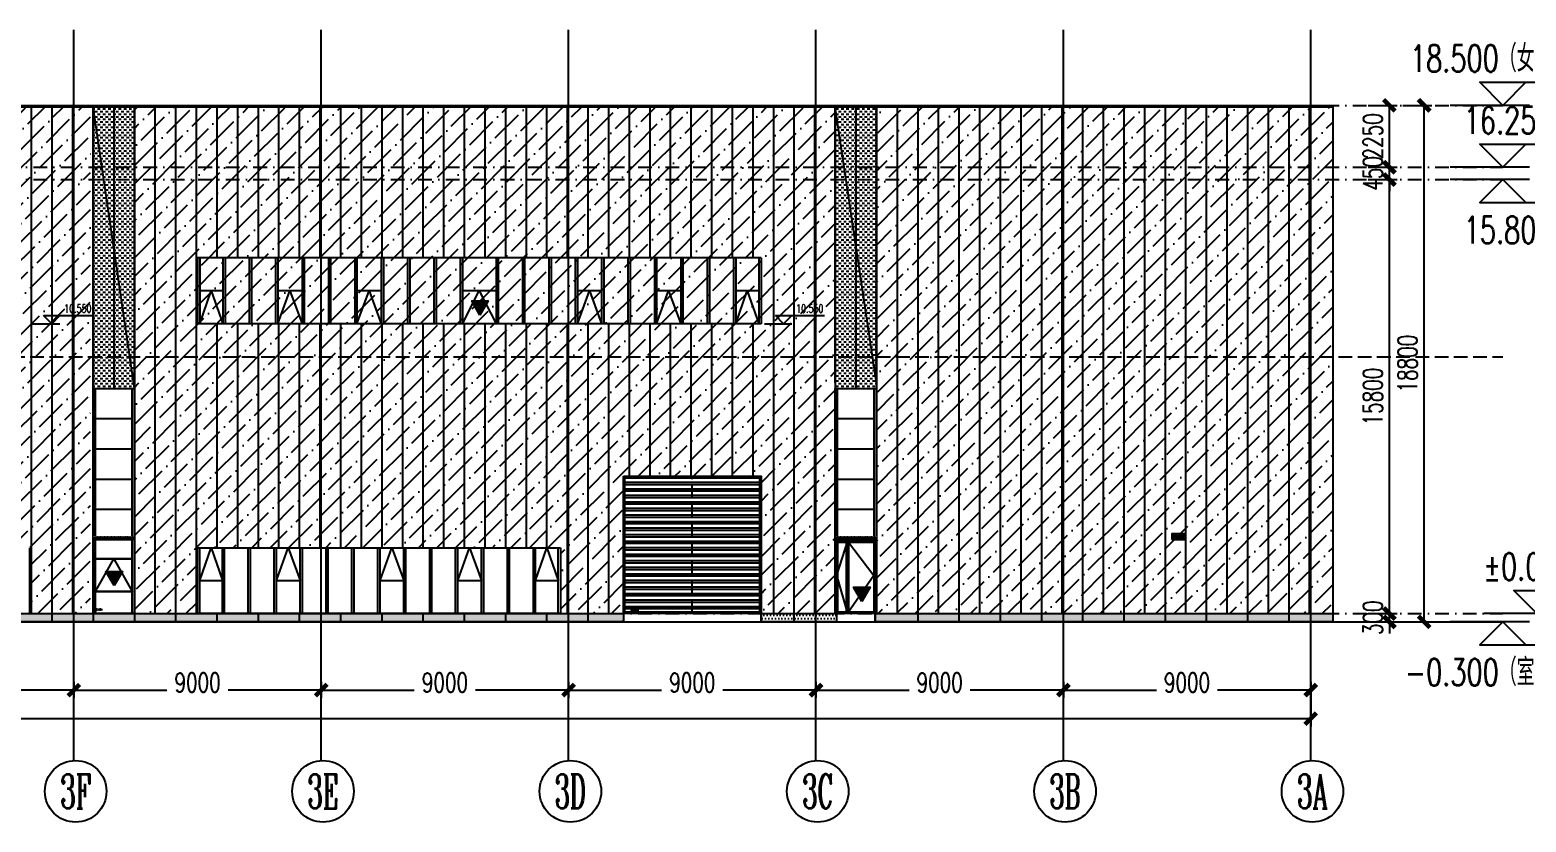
# Model space of a CAD drawing. Extents: x -2072575 to 87763, y 445513 to 805276.
# Drawn here: x 3058 to 57495, y 495627 to 524462 of the extents above; entities that cross this region are included whole.
import ezdxf
from ezdxf.enums import TextEntityAlignment as Align

# ---------------------------------------------------------------- set-up
doc = ezdxf.new("R2010")
doc.units = 0
doc.header["$LTSCALE"] = 1000
for name, pattern in [('__DASH', [0.35, 0.25, -0.1]), ('CENTER', [2, 1.25, -0.25, 0.25, -0.25]), ('DASHDOT', [1, 0.5, -0.25, 0, -0.25]), ('DOT', [0.25, 0, -0.25]), ('DOTE', [2.42, 2, -0.2, 0.02, -0.2])]:
    doc.linetypes.add(name, pattern=pattern)
doc.layers.get('Defpoints').update_dxf_attribs({"color": 210})
for name, color, linetype in [('!ZN1-填充-8', 8, 'Continuous'), ('!ZN1-文字-7', 7, 'Continuous'), ('!ZN1-标注-173', 173, 'Continuous'), ('!ZN3-玻璃幕墙-4', 4, 'Continuous'), ('!ZN4-辅助材料-1', 1, 'Continuous'), ('!ZN5-铝材断面-6', 6, 'Continuous'), ('!ZN7-索引-3', 3, 'Continuous'), ('112铝材投影', 112, 'Continuous'), ('3符号', 3, 'Continuous'), ('3铝板幕墙', 3, 'Continuous'), ('4玻璃幕墙', 4, 'Continuous'), ('A-AXIS-DOTE', 14, 'DOTE'), ('A-HATCH-2', 251, 'Continuous'), ('A-LIN-V', 9, 'Continuous'), ('A-云线', 50, 'Continuous'), ('A-门窗表显示尺寸', 160, 'Continuous'), ('AS-WALL', 40, 'Continuous'), ('DIM', 173, 'Continuous'), ('DIM_ELEV', 3, 'Continuous'), ('DOT', 8, 'DOT'), ('DOTE', 1, 'CENTER'), ('IE-填充-JYZS', 7, 'Continuous'), ('PUB_TEXT', 7, 'Continuous'), ('压型钢板', 23, 'Continuous')]:
    doc.layers.add(name, color=color, linetype=linetype)
doc.layers.add('A-WALL-HATCH', color=8, linetype='Continuous', lineweight=13)
doc.layers.add('A-加建区域', color=47, linetype='Continuous', plot=False)
doc.styles.add('_TCH_AXIS', font='COMPLEX', dxfattribs={"bigfont": 'GBCBIG'})
doc.styles.add('_TCH_DIM', font='SIMPLEX', dxfattribs={"bigfont": 'GBCBIG'})
doc.styles.add('A-STANDARD', font='SIMPLEX', dxfattribs={"bigfont": 'GBCBIG'})
doc.styles.add('DHTEXT-1', font='romans.shx', dxfattribs={"width": 0.7, "bigfont": 'chinese.shx'})
doc.styles.add('卓越符号', font='ROMANS.shx', dxfattribs={"width": 0.7, "bigfont": 'CHINESE.shx'})
doc.styles.add('样式 1', font='romans.shx', dxfattribs={"width": 0.7, "bigfont": 'chinese.shx'})
doc.dimstyles.new('ZN280', dxfattribs={"dimscale": 280, "dimtxt": 2.5, "dimasz": 1.5, "dimexe": 1, "dimexo": 2, "dimgap": 0.9, "dimtad": 1, "dimdec": 0, "dimdsep": 46, "dimtxsty": 'DHTEXT-1', "dimblk": 'ARCHTICK', "dimcen": 2.5, "dimclrd": 173, "dimclre": 173, "dimclrt": 7, "dimazin": 2, "dimtfac": 1, "dimtdec": 0, "dimtix": 1, "dimtmove": 2, "dimatfit": 3, "dimfxl": 0, "dimarcsym": 0})
pattern_1 = [(0, (-14672.3, 0), (95.25, 95.25), [95.25, -95.25])]
pattern_2 = [(45, (119669.48, -503214.68), (252.5697, 926.0889), [1190.625, -238.125, 0, -238.125])]

# ---------------------------------------------------------------- blocks, each defined once
blk = doc.blocks.new('*U88')
at = {"layer": '!ZN3-玻璃幕墙-4', "color": 7, "ltscale": 10}
blk.add_lwpolyline([(0, 0), (670, 1200), (1340, 0)], dxfattribs=at)
blk = doc.blocks.new('消防救援口标识')
blk.add_wipeout([(0, 0), (-150, 260), (150, 260)]).dxf.layer = '!ZN1-标注-173'
at = {"layer": '!ZN1-填充-8'}
h = blk.add_hatch(color=252, dxfattribs=at)
h.dxf.hatch_style = 1
h.paths.add_polyline_path([(0, 0), (-150, 260), (150, 260)])
at = {"layer": '!ZN1-标注-173'}
blk.add_lwpolyline([(0, 0), (-150, 260), (150, 260)], close=True, dxfattribs=at)
at = {"layer": '!ZN1-文字-7', "ltscale": 1.5, "style": '样式 1', "width": 0.7}
blk.add_text('消', height=120, dxfattribs=at).set_placement((-62, 164), align=Align.MIDDLE_LEFT)
blk = doc.blocks.new('er446')
at = {"layer": '4玻璃幕墙', "ltscale": 1.5}
for p, q in [((-1821070, 519237), (-1822410, 519237)), ((-1821070, 518037), (-1822410, 518037))]:
    blk.add_line(p, q, dxfattribs=at)
at = {"layer": '!ZN3-玻璃幕墙-4', "ltscale": 500}
blk.add_blockref('*U88', (-1822410, 518037), dxfattribs=at)
at = {"layer": 'A-门窗表显示尺寸', "color": 3, "style": 'A-STANDARD', "width": 0.705882}
blk.add_text('C1584', height=59.5, dxfattribs=at).set_placement((-1822380, 517350))
at = {"layer": '!ZN4-辅助材料-1', "xscale": 2, "yscale": 2, "zscale": 2}
blk.add_blockref('消防救援口标识', (-1821724, 518256), dxfattribs=at)
blk = doc.blocks.new('w4243')
at = {"layer": '!ZN4-辅助材料-1', "xscale": 2, "yscale": 2, "zscale": 2}
blk.add_blockref('消防救援口标识', (-1646421, 506714), dxfattribs=at)
blk = doc.blocks.new('WM1328')
at = {"layer": '4玻璃幕墙'}
for p, q in [((-1822540, 519937), (-1821040, 519937)), ((-1822540, 517237), (-1822540, 519937)), ((-1822490, 517237), (-1822490, 519887)), ((-1822490, 519887), (-1822090, 519887)), ((-1822090, 519887), (-1821090, 519887)), ((-1822440, 517287), (-1822440, 519837)), ((-1822440, 519837), (-1822140, 519837)), ((-1822040, 519837), (-1821140, 519837)), ((-1821040, 517237), (-1822540, 517237)), ((-1822140, 517287), (-1822440, 517287)), ((-1821140, 517287), (-1822040, 517287))]:
    blk.add_line(p, q, dxfattribs=at)
at = {"layer": 'A-WALL-HATCH'}
blk.add_blockref('w4243', (-175149, 10966), dxfattribs=at)
at = {"layer": '4玻璃幕墙'}
for p, q in [((-1822090, 517237), (-1822090, 519887)), ((-1821090, 519887), (-1821090, 517237)), ((-1821040, 519937), (-1821040, 517237)), ((-1822140, 519837), (-1822140, 517287)), ((-1822040, 517287), (-1822040, 519837)), ((-1821140, 519837), (-1821140, 517287))]:
    blk.add_line(p, q, dxfattribs=at)
for points in [[(-1822090, 519887), (-1822490, 518640), (-1822090, 517237)], [(-1822090, 519887), (-1821140, 518630), (-1822090, 517237)]]:
    blk.add_lwpolyline(points, dxfattribs=at)
blk = doc.blocks.new('342432')
at = {"layer": '!ZN1-填充-8', "ltscale": 3000}
h = blk.add_hatch(dxfattribs=at)
h.set_pattern_fill('PLAST', color=141, scale=20)
h.set_pattern_definition([(0, (0, 0), (0, 63.5), []), (0, (0, 7.94), (0, 63.5), []), (0, (0, 15.875), (0, 63.5), [])])
h.paths.add_polyline_path([(-1664950, 519967), (-1664510, 519967), (-1664510, 520107), (-1664950, 520107)])
at = {"layer": '112铝材投影'}
for points in [[(-1664980, 519937), (-1664480, 519937), (-1664480, 520137), (-1664980, 520137)], [(-1664950, 519967), (-1664510, 519967), (-1664510, 520107), (-1664950, 520107)]]:
    blk.add_lwpolyline(points, close=True, dxfattribs=at)
blk = doc.blocks.new('JLM5050')
at = {"layer": 'A-HATCH-2'}
h = blk.add_hatch(dxfattribs=at)
h.set_pattern_fill('ANSI32', color=256, scale=50, angle=45)
h.set_pattern_definition([(180, (0, 0), (-1e-14, -238.125), []), (180, (-79.38, 79.38), (-1e-14, -238.125), [])])
h.paths.add_polyline_path([(-1643430, 522187), (-1638530, 522187), (-1638530, 517287), (-1643430, 517287)])
at = {"layer": 'A-AXIS-DOTE', "linetype": '__DASH', "ltscale": 2}
blk.add_line((-1640980, 517237), (-1640980, 522237), dxfattribs=at)
at = {"layer": 'A-LIN-V'}
blk.add_lwpolyline([(-1643480, 522237), (-1638480, 522237), (-1638480, 517237), (-1643480, 517237)], close=True, dxfattribs=at)
at = {"layer": 'A-门窗表显示尺寸'}
blk.add_lwpolyline([(-1643430, 522187), (-1638530, 522187), (-1638530, 517287), (-1643430, 517287)], close=True, dxfattribs=at)
at = {"layer": 'A-门窗表显示尺寸', "color": 3, "style": 'A-STANDARD', "width": 0.705882}
blk.add_text('JLM5050', height=59.5, dxfattribs=at).set_placement((-1643230, 517317))
blk = doc.blocks.new('_ArchTick')
at = {"color": 0, "linetype": 'ByBlock', "const_width": 0.4}
blk.add_lwpolyline([(-0.5, -0.5), (0.5, 0.5)], dxfattribs=at)
blk = doc.blocks.new('*D1073')
at = {"layer": 'Defpoints', "color": 0, "ltscale": 2800, "transparency": 16777216}
for p in [(0, -1926), (184000, -1926), (184000, -3824)]:
    blk.add_point(p, dxfattribs=at)
at = {"layer": 'DIM', "color": 173, "linetype": 'ByBlock', "lineweight": -2, "ltscale": 2800, "transparency": 16777216}
for p, q in [((0, -2486), (0, -4104)), ((184000, -2486), (184000, -4104)), ((0, -3824), (90403, -3824)), ((184000, -3824), (93497, -3824))]:
    blk.add_line(p, q, dxfattribs=at)
at = {"layer": 'DIM', "color": 173, "lineweight": -2, "ltscale": 2800, "transparency": 16777216, "xscale": 420, "yscale": 420, "zscale": 420, "rotation": 180}
blk.add_blockref('_ArchTick', (0, -3824), dxfattribs=at)
at = {"layer": 'DIM', "color": 173, "lineweight": -2, "ltscale": 2800, "transparency": 16777216, "xscale": 420, "yscale": 420, "zscale": 420}
blk.add_blockref('_ArchTick', (184000, -3824), dxfattribs=at)
at = {"layer": 'DIM', "color": 7, "ltscale": 2800, "transparency": 16777216, "insert": (91950, -3549), "char_height": 700, "attachment_point": 5, "style": 'DHTEXT-1'}
blk.add_mtext('184000', dxfattribs=at)
blk = doc.blocks.new('*D1074')
at = {"layer": 'Defpoints', "color": 0, "ltscale": 2800, "transparency": 16777216}
for p in [(186795, 18500), (188128, 18500), (186795, -300)]:
    blk.add_point(p, dxfattribs=at)
at = {"layer": 'DIM', "color": 173, "linetype": 'ByBlock', "lineweight": -2, "ltscale": 2800, "transparency": 16777216}
for p, q in [((187355, 18500), (188408, 18500)), ((188128, -300), (188128, 18500)), ((187355, -300), (188408, -300))]:
    blk.add_line(p, q, dxfattribs=at)
at = {"layer": 'DIM', "color": 173, "lineweight": -2, "ltscale": 2800, "transparency": 16777216, "xscale": 420, "yscale": 420, "zscale": 420}
for p, rotation in [((188128, 18500), 90), ((188128, -300), 270)]:
    blk.add_blockref('_ArchTick', p, dxfattribs=dict(at, rotation=rotation))
at = {"layer": 'DIM', "color": 7, "ltscale": 2800, "transparency": 16777216, "insert": (187526, 9100), "char_height": 700, "attachment_point": 5, "rotation": 90, "style": 'DHTEXT-1'}
blk.add_mtext('18800', dxfattribs=at)
blk = doc.blocks.new('*D1075')
at = {"layer": 'Defpoints', "color": 0, "ltscale": 2800, "transparency": 16777216}
for p in [(185530, 0), (186863, 0), (185530, -300)]:
    blk.add_point(p, dxfattribs=at)
at = {"layer": 'DIM', "color": 173, "linetype": 'ByBlock', "lineweight": -2, "ltscale": 2800, "transparency": 16777216}
for p, q in [((186090, 0), (187143, 0)), ((186863, 0), (186863, 420)), ((186863, -300), (186863, 0)), ((186090, -300), (187143, -300)), ((186863, -300), (186863, -720))]:
    blk.add_line(p, q, dxfattribs=at)
at = {"layer": 'DIM', "color": 173, "lineweight": -2, "ltscale": 2800, "transparency": 16777216, "xscale": 420, "yscale": 420, "zscale": 420}
for p, rotation in [((186863, 0), 270), ((186863, -300), 90)]:
    blk.add_blockref('_ArchTick', p, dxfattribs=dict(at, rotation=rotation))
at = {"layer": 'DIM', "color": 7, "ltscale": 2800, "transparency": 16777216, "insert": (186261, -150), "char_height": 700, "attachment_point": 5, "rotation": 90, "style": 'DHTEXT-1'}
blk.add_mtext('300', dxfattribs=at)
blk = doc.blocks.new('*D1076')
at = {"layer": 'Defpoints', "color": 0, "ltscale": 2800, "transparency": 16777216}
for p in [(185530, 15800), (186863, 15800), (185530, 0)]:
    blk.add_point(p, dxfattribs=at)
at = {"layer": 'DIM', "color": 173, "linetype": 'ByBlock', "lineweight": -2, "ltscale": 2800, "transparency": 16777216}
for p, q in [((186090, 15800), (187143, 15800)), ((186863, 0), (186863, 15800)), ((186090, 0), (187143, 0))]:
    blk.add_line(p, q, dxfattribs=at)
at = {"layer": 'DIM', "color": 173, "lineweight": -2, "ltscale": 2800, "transparency": 16777216, "xscale": 420, "yscale": 420, "zscale": 420}
for p, rotation in [((186863, 15800), 90), ((186863, 0), 270)]:
    blk.add_blockref('_ArchTick', p, dxfattribs=dict(at, rotation=rotation))
at = {"layer": 'DIM', "color": 7, "ltscale": 2800, "transparency": 16777216, "insert": (186261, 7900), "char_height": 700, "attachment_point": 5, "rotation": 90, "style": 'DHTEXT-1'}
blk.add_mtext('15800', dxfattribs=at)
blk = doc.blocks.new('*D1077')
at = {"layer": 'Defpoints', "color": 0, "ltscale": 2800, "transparency": 16777216}
for p in [(185530, 16250), (185530, 15800), (186863, 16250)]:
    blk.add_point(p, dxfattribs=at)
at = {"layer": 'DIM', "color": 173, "linetype": 'ByBlock', "lineweight": -2, "ltscale": 2800, "transparency": 16777216}
for p, q in [((186863, 16250), (186863, 16670)), ((186090, 16250), (187143, 16250)), ((186090, 15800), (187143, 15800)), ((186863, 15800), (186863, 16250)), ((186863, 15800), (186863, 15380))]:
    blk.add_line(p, q, dxfattribs=at)
at = {"layer": 'DIM', "color": 173, "lineweight": -2, "ltscale": 2800, "transparency": 16777216, "xscale": 420, "yscale": 420, "zscale": 420}
for p, rotation in [((186863, 16250), 270), ((186863, 15800), 90)]:
    blk.add_blockref('_ArchTick', p, dxfattribs=dict(at, rotation=rotation))
at = {"layer": 'DIM', "color": 7, "ltscale": 2800, "transparency": 16777216, "insert": (186261, 16025), "char_height": 700, "attachment_point": 5, "rotation": 90, "style": 'DHTEXT-1'}
blk.add_mtext('450', dxfattribs=at)
blk = doc.blocks.new('*D1078')
at = {"layer": 'Defpoints', "color": 0, "ltscale": 2800, "transparency": 16777216}
for p in [(185530, 18500), (186863, 18500), (185530, 16250)]:
    blk.add_point(p, dxfattribs=at)
at = {"layer": 'DIM', "color": 173, "linetype": 'ByBlock', "lineweight": -2, "ltscale": 2800, "transparency": 16777216}
for p, q in [((186090, 18500), (187143, 18500)), ((186863, 16250), (186863, 18500)), ((186090, 16250), (187143, 16250))]:
    blk.add_line(p, q, dxfattribs=at)
at = {"layer": 'DIM', "color": 173, "lineweight": -2, "ltscale": 2800, "transparency": 16777216, "xscale": 420, "yscale": 420, "zscale": 420}
for p, rotation in [((186863, 18500), 90), ((186863, 16250), 270)]:
    blk.add_blockref('_ArchTick', p, dxfattribs=dict(at, rotation=rotation))
at = {"layer": 'DIM', "color": 7, "ltscale": 2800, "transparency": 16777216, "insert": (186261, 17375), "char_height": 700, "attachment_point": 5, "rotation": 90, "style": 'DHTEXT-1'}
blk.add_mtext('2250', dxfattribs=at)
blk = doc.blocks.new('*D1093')
at = {"layer": 'Defpoints', "color": 0, "ltscale": 2800, "transparency": 16777216}
for p in [(130000, -1926), (139000, -1926), (139000, -2784)]:
    blk.add_point(p, dxfattribs=at)
at = {"layer": 'DIM', "color": 173, "linetype": 'ByBlock', "lineweight": -2, "ltscale": 2800, "transparency": 16777216}
for p, q in [((130000, -2486), (130000, -3064)), ((139000, -2486), (139000, -3064)), ((130000, -2784), (133385, -2784)), ((139000, -2784), (135615, -2784))]:
    blk.add_line(p, q, dxfattribs=at)
at = {"layer": 'DIM', "color": 173, "lineweight": -2, "ltscale": 2800, "transparency": 16777216, "xscale": 420, "yscale": 420, "zscale": 420, "rotation": 180}
blk.add_blockref('_ArchTick', (130000, -2784), dxfattribs=at)
at = {"layer": 'DIM', "color": 173, "lineweight": -2, "ltscale": 2800, "transparency": 16777216, "xscale": 420, "yscale": 420, "zscale": 420}
blk.add_blockref('_ArchTick', (139000, -2784), dxfattribs=at)
at = {"layer": 'DIM', "color": 7, "ltscale": 2800, "transparency": 16777216, "insert": (134500, -2509), "char_height": 700, "attachment_point": 5, "style": 'DHTEXT-1'}
blk.add_mtext('9000', dxfattribs=at)
blk = doc.blocks.new('*D1094')
at = {"layer": 'Defpoints', "color": 0, "ltscale": 2800, "transparency": 16777216}
for p in [(139000, -1926), (148000, -1926), (148000, -2784)]:
    blk.add_point(p, dxfattribs=at)
at = {"layer": 'DIM', "color": 173, "linetype": 'ByBlock', "lineweight": -2, "ltscale": 2800, "transparency": 16777216}
for p, q in [((139000, -2486), (139000, -3064)), ((148000, -2486), (148000, -3064)), ((139000, -2784), (142385, -2784)), ((148000, -2784), (144615, -2784))]:
    blk.add_line(p, q, dxfattribs=at)
at = {"layer": 'DIM', "color": 173, "lineweight": -2, "ltscale": 2800, "transparency": 16777216, "xscale": 420, "yscale": 420, "zscale": 420, "rotation": 180}
blk.add_blockref('_ArchTick', (139000, -2784), dxfattribs=at)
at = {"layer": 'DIM', "color": 173, "lineweight": -2, "ltscale": 2800, "transparency": 16777216, "xscale": 420, "yscale": 420, "zscale": 420}
blk.add_blockref('_ArchTick', (148000, -2784), dxfattribs=at)
at = {"layer": 'DIM', "color": 7, "ltscale": 2800, "transparency": 16777216, "insert": (143500, -2509), "char_height": 700, "attachment_point": 5, "style": 'DHTEXT-1'}
blk.add_mtext('9000', dxfattribs=at)
blk = doc.blocks.new('*D1095')
at = {"layer": 'Defpoints', "color": 0, "ltscale": 2800, "transparency": 16777216}
for p in [(148000, -1926), (157000, -1926), (157000, -2784)]:
    blk.add_point(p, dxfattribs=at)
at = {"layer": 'DIM', "color": 173, "linetype": 'ByBlock', "lineweight": -2, "ltscale": 2800, "transparency": 16777216}
for p, q in [((148000, -2486), (148000, -3064)), ((157000, -2486), (157000, -3064)), ((148000, -2784), (151385, -2784)), ((157000, -2784), (153615, -2784))]:
    blk.add_line(p, q, dxfattribs=at)
at = {"layer": 'DIM', "color": 173, "lineweight": -2, "ltscale": 2800, "transparency": 16777216, "xscale": 420, "yscale": 420, "zscale": 420, "rotation": 180}
blk.add_blockref('_ArchTick', (148000, -2784), dxfattribs=at)
at = {"layer": 'DIM', "color": 173, "lineweight": -2, "ltscale": 2800, "transparency": 16777216, "xscale": 420, "yscale": 420, "zscale": 420}
blk.add_blockref('_ArchTick', (157000, -2784), dxfattribs=at)
at = {"layer": 'DIM', "color": 7, "ltscale": 2800, "transparency": 16777216, "insert": (152500, -2509), "char_height": 700, "attachment_point": 5, "style": 'DHTEXT-1'}
blk.add_mtext('9000', dxfattribs=at)
blk = doc.blocks.new('*D1096')
at = {"layer": 'Defpoints', "color": 0, "ltscale": 2800, "transparency": 16777216}
for p in [(157000, -1926), (166000, -1926), (166000, -2784)]:
    blk.add_point(p, dxfattribs=at)
at = {"layer": 'DIM', "color": 173, "linetype": 'ByBlock', "lineweight": -2, "ltscale": 2800, "transparency": 16777216}
for p, q in [((157000, -2486), (157000, -3064)), ((166000, -2486), (166000, -3064)), ((157000, -2784), (160385, -2784)), ((166000, -2784), (162615, -2784))]:
    blk.add_line(p, q, dxfattribs=at)
at = {"layer": 'DIM', "color": 173, "lineweight": -2, "ltscale": 2800, "transparency": 16777216, "xscale": 420, "yscale": 420, "zscale": 420, "rotation": 180}
blk.add_blockref('_ArchTick', (157000, -2784), dxfattribs=at)
at = {"layer": 'DIM', "color": 173, "lineweight": -2, "ltscale": 2800, "transparency": 16777216, "xscale": 420, "yscale": 420, "zscale": 420}
blk.add_blockref('_ArchTick', (166000, -2784), dxfattribs=at)
at = {"layer": 'DIM', "color": 7, "ltscale": 2800, "transparency": 16777216, "insert": (161500, -2509), "char_height": 700, "attachment_point": 5, "style": 'DHTEXT-1'}
blk.add_mtext('9000', dxfattribs=at)
blk = doc.blocks.new('*D1097')
at = {"layer": 'Defpoints', "color": 0, "ltscale": 2800, "transparency": 16777216}
for p in [(166000, -1926), (175000, -1926), (175000, -2784)]:
    blk.add_point(p, dxfattribs=at)
at = {"layer": 'DIM', "color": 173, "linetype": 'ByBlock', "lineweight": -2, "ltscale": 2800, "transparency": 16777216}
for p, q in [((166000, -2486), (166000, -3064)), ((175000, -2486), (175000, -3064)), ((166000, -2784), (169385, -2784)), ((175000, -2784), (171615, -2784))]:
    blk.add_line(p, q, dxfattribs=at)
at = {"layer": 'DIM', "color": 173, "lineweight": -2, "ltscale": 2800, "transparency": 16777216, "xscale": 420, "yscale": 420, "zscale": 420, "rotation": 180}
blk.add_blockref('_ArchTick', (166000, -2784), dxfattribs=at)
at = {"layer": 'DIM', "color": 173, "lineweight": -2, "ltscale": 2800, "transparency": 16777216, "xscale": 420, "yscale": 420, "zscale": 420}
blk.add_blockref('_ArchTick', (175000, -2784), dxfattribs=at)
at = {"layer": 'DIM', "color": 7, "ltscale": 2800, "transparency": 16777216, "insert": (170500, -2509), "char_height": 700, "attachment_point": 5, "style": 'DHTEXT-1'}
blk.add_mtext('9000', dxfattribs=at)
blk = doc.blocks.new('*D1098')
at = {"layer": 'Defpoints', "color": 0, "ltscale": 2800, "transparency": 16777216}
for p in [(175000, -1926), (184000, -1926), (184000, -2784)]:
    blk.add_point(p, dxfattribs=at)
at = {"layer": 'DIM', "color": 173, "linetype": 'ByBlock', "lineweight": -2, "ltscale": 2800, "transparency": 16777216}
for p, q in [((175000, -2486), (175000, -3064)), ((184000, -2486), (184000, -3064)), ((175000, -2784), (178385, -2784)), ((184000, -2784), (180615, -2784))]:
    blk.add_line(p, q, dxfattribs=at)
at = {"layer": 'DIM', "color": 173, "lineweight": -2, "ltscale": 2800, "transparency": 16777216, "xscale": 420, "yscale": 420, "zscale": 420, "rotation": 180}
blk.add_blockref('_ArchTick', (175000, -2784), dxfattribs=at)
at = {"layer": 'DIM', "color": 173, "lineweight": -2, "ltscale": 2800, "transparency": 16777216, "xscale": 420, "yscale": 420, "zscale": 420}
blk.add_blockref('_ArchTick', (184000, -2784), dxfattribs=at)
at = {"layer": 'DIM', "color": 7, "ltscale": 2800, "transparency": 16777216, "insert": (179500, -2509), "char_height": 700, "attachment_point": 5, "style": 'DHTEXT-1'}
blk.add_mtext('9000', dxfattribs=at)
blk = doc.blocks.new('*U137')
at = {"ltscale": 10}
blk.add_line((3.48, 0), (-6.85, 0), dxfattribs=at)
blk.add_lwpolyline([(3, 3), (0, 0), (-3, 3), (13.45, 3)])
at = {"color": 0, "style": '卓越符号', "width": 0.7, "flags": 8}
blk.add_attdef('±0.000', text='', height=3.5, dxfattribs=at).set_placement((13.45, 4.35), align=Align.RIGHT)
blk = doc.blocks.new('*U138')
at = {"ltscale": 10}
blk.add_line((3.48, 0), (-6.85, 0), dxfattribs=at)
blk.add_lwpolyline([(3, -3), (0, 0), (-3, -3), (13.45, -3)])
at = {"color": 0, "style": '卓越符号', "width": 0.7, "flags": 8}
blk.add_attdef('±0.000', text='', height=3.5, dxfattribs=at).set_placement((13.45, -7.85), align=Align.RIGHT)
blk = doc.blocks.new('卓越-轴号')
blk.add_circle((0, 0), 4)
at = {"color": 0, "style": '_TCH_AXIS', "width": 1.041667, "flags": 8}
blk.add_attdef('A', text='', height=4.48, dxfattribs=at).set_placement((-2, -2.24), (2, -2.24), align=Align.FIT)
blk = doc.blocks.new('*U112')
at = {"layer": '!ZN3-玻璃幕墙-4', "color": 7, "ltscale": 10}
blk.add_lwpolyline([(0, 0), (420, 1200), (840, 0)], dxfattribs=at)
blk = doc.blocks.new('*U113')
at = {"layer": '!ZN3-玻璃幕墙-4', "color": 7, "ltscale": 10}
blk.add_lwpolyline([(0, 0), (440, 1200), (880, 0)], dxfattribs=at)
blk = doc.blocks.new('*U114')
at = {"layer": '!ZN3-玻璃幕墙-4', "color": 7, "ltscale": 10}
blk.add_lwpolyline([(0, 0), (610, 1200), (1220, 0)], dxfattribs=at)
blk = doc.blocks.new('*U102')
at = {"layer": '!ZN3-玻璃幕墙-4', "color": 7, "ltscale": 10}
blk.add_lwpolyline([(0, 0), (431, 1200), (863, 0)], dxfattribs=at)
blk = doc.blocks.new('*U103')
at = {"layer": '!ZN3-玻璃幕墙-4', "color": 7, "ltscale": 10}
blk.add_lwpolyline([(0, 0), (411, 1200), (823, 0)], dxfattribs=at)
blk = doc.blocks.new('*U101')
at = {"layer": '!ZN3-玻璃幕墙-4', "color": 7, "ltscale": 10}
blk.add_lwpolyline([(0, 0), (411, 1200), (823, 0)], dxfattribs=at)
blk = doc.blocks.new('20250919091138')
at = {"layer": '!ZN1-填充-8'}
h = blk.add_hatch(dxfattribs=at)
h.set_pattern_fill('ANSI36', color=256, scale=300, style=0)
h.set_pattern_definition(pattern_2)
h.paths.add_polyline_path([(114200, 0), (116500, 0), (116500, 2400), (137400, 2400), (137400, 0), (116500, 0), (139600, 0), (139600, 18450), (114200, 18450)])
blk = doc.blocks.new('20250919091200')
at = {"layer": '!ZN1-填充-8'}
h = blk.add_hatch(dxfattribs=at)
h.set_pattern_fill('ANSI36', color=256, scale=300, style=0)
h.set_pattern_definition(pattern_2)
h.paths.add_polyline_path([(141200, 18450), (166700, 18450), (166700, 0), (164000, 0), (164000, 5000), (159000, 5000), (159000, 0), (159000, 0), (159000, -300), (158700, 0), (143479, 0), (143500, 0), (156700, 0), (156700, 2400), (143500, 2400), (143500, 0), (139629, 0), (139700, 0), (141200, 0)])
blk = doc.blocks.new('20250924150415')
at = {"ltscale": 10}
blk.add_wipeout([(0, 0), (0, 120), (1500, 120), (1500, 0)], dxfattribs=at).dxf.layer = '3铝板幕墙'
at = {"layer": '!ZN1-填充-8'}
h = blk.add_hatch(dxfattribs=at)
h.set_pattern_fill('DOTS', color=141, scale=20, style=0)
h.set_pattern_definition([(0, (1780047.875, -510492.864), (15.875, 31.75), [0, -31.75])])
h.paths.add_polyline_path([(0, 120), (1500, 120), (1500, 0), (0, 0)])
blk = doc.blocks.new('20250821140411')
at = {"layer": 'DOT', "linetype": 'DASHDOT'}
for p, q in [((-7489.1, 18500), (190989.5, 18500)), ((-7489.1, 16250), (190989.5, 16250)), ((-7489.1, 15800), (190989.5, 15800)), ((-7489.1, 0), (190989.5, 0))]:
    blk.add_line(p, q, dxfattribs=at)
at = {"layer": 'DOTE', "ltscale": 280}
for p, q in [((139000, -5350), (139000, 21247.6)), ((148000, -5350), (148000, 21247.6)), ((157000, -5350), (157000, 21247.6)), ((166000, -5350), (166000, 21247.6)), ((175000, -5350), (175000, 21247.6)), ((184000, -5350), (184000, 21247.6))]:
    blk.add_line(p, q, dxfattribs=at)
at = {"layer": '3符号', "color": 7}
ref = blk.add_blockref('*U137', (190989.5, 18500), dxfattribs=dict(at, xscale=280, yscale=280, zscale=280))
ref.add_attrib('±0.000', '18.500（女儿墙结）', dxfattribs={"layer": '0', "color": 0, "height": 980, "style": '卓越符号', "width": 0.7}).set_placement((194755.5, 19718), align=Align.RIGHT)
ref = blk.add_blockref('*U137', (190989.5, 16250), dxfattribs=dict(at, xscale=280, yscale=280, zscale=280))
ref.add_attrib('±0.000', '16.250（结）', dxfattribs={"layer": '0', "color": 0, "height": 980, "style": '卓越符号', "width": 0.7}).set_placement((194755.5, 17468), align=Align.RIGHT)
ref = blk.add_blockref('*U138', (190989.5, 15800), dxfattribs=dict(at, xscale=280, yscale=280, zscale=280))
ref.add_attrib('±0.000', '15.800（结）', dxfattribs={"layer": '0', "color": 0, "height": 980, "style": '卓越符号', "width": 0.7}).set_placement((194755.5, 13478.2), align=Align.RIGHT)
ref = blk.add_blockref('*U137', (192225.6, 0), dxfattribs=dict(at, xscale=280, yscale=280, zscale=280))
ref.add_attrib('±0.000', '±0.000（1F）', dxfattribs={"layer": '0', "color": 0, "height": 980, "style": '卓越符号', "width": 0.7}).set_placement((195991.6, 1218), align=Align.RIGHT)
ref = blk.add_blockref('*U138', (190989.5, -300), dxfattribs=dict(at, xscale=280, yscale=280, zscale=280))
ref.add_attrib('±0.000', '-0.300（室外地坪）', dxfattribs={"layer": '0', "color": 0, "height": 980, "style": '卓越符号', "width": 0.7}).set_placement((194755.5, -2621.8), align=Align.RIGHT)
ref = blk.add_blockref('卓越-轴号', (139064.3, -6468.2), dxfattribs=dict(at, xscale=280, yscale=280, zscale=280))
ref.add_attrib('A', '3F', dxfattribs={"layer": '0', "color": 0, "height": 1254.4, "style": '_TCH_AXIS', "width": 0.535714}).set_placement((138504.3, -7095.4), (139624.3, -7095.4), align=Align.FIT)
ref = blk.add_blockref('卓越-轴号', (148064.3, -6468.2), dxfattribs=dict(at, xscale=280, yscale=280, zscale=280))
ref.add_attrib('A', '3E', dxfattribs={"layer": '0', "color": 0, "height": 1254.4, "style": '_TCH_AXIS', "width": 0.535714}).set_placement((147504.3, -7095.4), (148624.3, -7095.4), align=Align.FIT)
ref = blk.add_blockref('卓越-轴号', (157064.3, -6468.2), dxfattribs=dict(at, xscale=280, yscale=280, zscale=280))
ref.add_attrib('A', '3D', dxfattribs={"layer": '0', "color": 0, "height": 1254.4, "style": '_TCH_AXIS', "width": 0.520833}).set_placement((156504.3, -7095.4), (157624.3, -7095.4), align=Align.FIT)
ref = blk.add_blockref('卓越-轴号', (166064.3, -6468.2), dxfattribs=dict(at, xscale=280, yscale=280, zscale=280))
ref.add_attrib('A', '3C', dxfattribs={"layer": '0', "color": 0, "height": 1254.4, "style": '_TCH_AXIS', "width": 0.551471}).set_placement((165504.3, -7095.4), (166624.3, -7095.4), align=Align.FIT)
ref = blk.add_blockref('卓越-轴号', (175064.3, -6468.2), dxfattribs=dict(at, xscale=280, yscale=280, zscale=280))
ref.add_attrib('A', '3B', dxfattribs={"layer": '0', "color": 0, "height": 1254.4, "style": '_TCH_AXIS', "width": 0.520833}).set_placement((174504.3, -7095.4), (175624.3, -7095.4), align=Align.FIT)
ref = blk.add_blockref('卓越-轴号', (184064.3, -6468.2), dxfattribs=dict(at, xscale=280, yscale=280, zscale=280))
ref.add_attrib('A', '3A', dxfattribs={"layer": '0', "color": 0, "height": 1254.4, "style": '_TCH_AXIS', "width": 0.506757}).set_placement((183504.3, -7095.4), (184624.3, -7095.4), align=Align.FIT)
at = {"layer": 'A-LIN-V'}
blk.add_blockref('JLM5050', (1802480.2, -517237.5), dxfattribs=at)
at = {"layer": 'DIM', "ltscale": 2800}
for p1, p2, picture, middle in [((185529.5, 16250), (185529.5, 18500), '*D1078', (186260.9, 17375)), ((186794.5, -300), (186794.5, 18500), '*D1074', (187525.9, 9100)), ((185529.5, 15800), (185529.5, 16250), '*D1077', (186260.9, 16025)), ((185529.5, 0), (185529.5, 15800), '*D1076', (186260.9, 7900)), ((185529.5, -300), (185529.5, 0), '*D1075', (186260.9, -150))]:
    dim = blk.add_aligned_dim(p1=p1, p2=p2, distance=-1333.3, dimstyle='ZN280', dxfattribs=at)
    dim.commit()
    dim.dimension.update_dxf_attribs({"geometry": picture, "text_midpoint": middle})
for base, p1, p2, picture, middle in [((184000, -3824.1), (0, -1926.1), (184000, -1926.1), '*D1073', (91950, -3549.1)), ((139000, -2784.1), (130000, -1926.1), (139000, -1926.1), '*D1093', (134500, -2509.1)), ((148000, -2784.1), (139000, -1926.1), (148000, -1926.1), '*D1094', (143500, -2509.1)), ((157000, -2784.1), (148000, -1926.1), (157000, -1926.1), '*D1095', (152500, -2509.1)), ((166000, -2784.1), (157000, -1926.1), (166000, -1926.1), '*D1096', (161500, -2509.1)), ((175000, -2784.1), (166000, -1926.1), (175000, -1926.1), '*D1097', (170500, -2509.1)), ((184000, -2784.1), (175000, -1926.1), (184000, -1926.1), '*D1098', (179500, -2509.1))]:
    dim = blk.add_linear_dim(base=base, p1=p1, p2=p2, angle=0, dimstyle='ZN280', dxfattribs=at)
    dim.commit()
    dim.dimension.update_dxf_attribs({"geometry": picture, "text_midpoint": middle, "dimtype": 129})

msp = doc.modelspace()

# ---------------------------------------------------------------- hatches: boundary and pattern name
at = {"layer": '!ZN1-填充-8'}
h = msp.add_hatch(dxfattribs=at)
h.set_pattern_fill('ANSI36', color=256, scale=300, style=0)
h.set_pattern_definition([(45, (-14672.3, 0), (252.5697, 926.0889), [1190.625, -238.125, 0, -238.125])])
h.paths.add_polyline_path([(33858.2, 503214.7), (50458.2, 503214.7), (50458.2, 521664.7), (33858.2, 521664.7)])
h = msp.add_hatch(dxfattribs=at)
h.set_pattern_fill('DOTS', color=141, scale=75, style=0)
h.paths.add_polyline_path([(-20191.8, 503214.7), (24658.2, 503214.7), (24658.2, 502914.7), (-20191.8, 502914.7)])
h = msp.add_hatch(dxfattribs=at)
h.set_pattern_fill('DOTS', color=141, scale=75, style=0)
h.paths.add_polyline_path([(29658.2, 503214.7), (32408.2, 503214.7), (32408.2, 502914.7), (29658.2, 502914.7)])
h = msp.add_hatch(dxfattribs=at)
h.set_pattern_fill('DOTS', color=141, scale=75, style=0)
h.paths.add_polyline_path([(33808.2, 503214.7), (50458.2, 503214.7), (50458.2, 502914.7), (33808.2, 502914.7)])
at = {"layer": 'IE-填充-JYZS', "ltscale": 10}
h = msp.add_hatch(dxfattribs=at)
h.set_pattern_fill('DOTS', color=141, scale=10)
h.set_pattern_definition([(0, (-135241.771, 521664.675), (7.9375, 15.875), [0, -15.875])])
h.paths.add_polyline_path([(-135241.8, 521714.7), (50458.2, 521714.7), (50458.2, 521664.7), (-135241.8, 521664.7)])
h = msp.add_hatch(dxfattribs=at)
h.set_pattern_fill('DASH', color=253, scale=100)
h.set_pattern_definition(pattern_1)
h.paths.add_polyline_path([(5358.2, 511414.7), (6858.2, 511414.7), (6858.2, 521664.7), (5358.2, 521664.7)])
h = msp.add_hatch(dxfattribs=at)
h.set_pattern_fill('DASH', color=253, scale=100)
h.set_pattern_definition(pattern_1)
h.paths.add_polyline_path([(32358.2, 511414.7), (33858.2, 511414.7), (33858.2, 521664.7), (32358.2, 521664.7)])

# ---------------------------------------------------------------- linework, layer by layer
at = {"layer": '3铝板幕墙', "ltscale": 1000}
for p, q in [((3858.2, 521714.7), (3858.2, 521664.7)), ((5358.2, 521714.7), (5358.2, 521664.7)), ((6858.2, 521714.7), (6858.2, 521664.7)), ((8358.2, 521714.7), (8358.2, 521664.7)), ((9858.2, 521714.7), (9858.2, 521664.7)), ((11358.2, 521714.7), (11358.2, 521664.7)), ((12858.2, 521714.7), (12858.2, 521664.7)), ((14358.2, 521714.7), (14358.2, 521664.7)), ((15858.2, 521714.7), (15858.2, 521664.7)), ((17358.2, 521714.7), (17358.2, 521664.7)), ((18858.2, 521714.7), (18858.2, 521664.7)), ((20358.2, 521714.7), (20358.2, 521664.7)), ((21858.2, 521714.7), (21858.2, 521664.7)), ((23358.2, 521714.7), (23358.2, 521664.7)), ((24858.2, 521714.7), (24858.2, 521664.7)), ((26358.2, 521714.7), (26358.2, 521664.7)), ((27858.2, 521714.7), (27858.2, 521664.7)), ((29358.2, 521714.7), (29358.2, 521664.7)), ((30858.2, 521714.7), (30858.2, 521664.7)), ((32358.2, 521714.7), (32358.2, 521664.7)), ((33858.2, 521714.7), (33858.2, 521664.7)), ((35358.2, 521714.7), (35358.2, 521664.7)), ((36858.2, 521714.7), (36858.2, 521664.7)), ((38358.2, 521714.7), (38358.2, 521664.7)), ((39858.2, 521714.7), (39858.2, 521664.7)), ((41358.2, 521714.7), (41358.2, 521664.7)), ((42858.2, 521714.7), (42858.2, 521664.7)), ((44358.2, 521714.7), (44358.2, 521664.7)), ((45858.2, 521714.7), (45858.2, 521664.7)), ((47358.2, 521714.7), (47358.2, 521664.7)), ((48858.2, 521714.7), (48858.2, 521664.7)), ((3858.2, 503214.7), (3858.2, 502914.7)), ((8358.2, 503214.7), (8358.2, 502914.7)), ((9858.2, 503214.7), (9858.2, 502914.7)), ((11358.2, 503214.7), (11358.2, 502914.7)), ((12858.2, 503214.7), (12858.2, 502914.7)), ((14358.2, 503214.7), (14358.2, 502914.7)), ((15858.2, 503214.7), (15858.2, 502914.7)), ((17358.2, 503214.7), (17358.2, 502914.7)), ((18858.2, 503214.7), (18858.2, 502914.7)), ((20358.2, 503214.7), (20358.2, 502914.7)), ((21858.2, 503214.7), (21858.2, 502914.7)), ((23358.2, 503214.7), (23358.2, 502914.7)), ((30858.2, 503214.7), (30858.2, 502914.7)), ((35358.2, 503214.7), (35358.2, 502914.7)), ((36858.2, 503214.7), (36858.2, 502914.7)), ((38358.2, 503214.7), (38358.2, 502914.7)), ((39858.2, 503214.7), (39858.2, 502914.7)), ((41358.2, 503214.7), (41358.2, 502914.7)), ((42858.2, 503214.7), (42858.2, 502914.7)), ((44358.2, 503214.7), (44358.2, 502914.7)), ((45858.2, 503214.7), (45858.2, 502914.7)), ((47358.2, 503214.7), (47358.2, 502914.7)), ((48858.2, 503214.7), (48858.2, 502914.7))]:
    msp.add_line(p, q, dxfattribs=at)
msp.add_lwpolyline([(-135241.8, 521714.7), (50458.2, 521714.7), (50458.2, 521664.7), (-135241.8, 521664.7)], close=True, dxfattribs=at)
at = {"layer": '4玻璃幕墙', "ltscale": 10}
for p, q in [((9158.2, 516164.7), (9158.2, 513764.7)), ((29658.2, 516164.7), (9158.2, 516164.7)), ((9238.2, 516164.7), (9238.2, 513764.7)), ((10078.2, 516164.7), (10078.2, 513764.7)), ((10158.2, 516164.7), (10158.2, 513764.7)), ((11038.2, 516164.7), (11038.2, 513764.7)), ((11118.2, 516164.7), (11118.2, 513764.7)), ((11998.2, 516164.7), (11998.2, 513764.7)), ((12078.2, 516164.7), (12078.2, 513764.7)), ((12958.2, 516164.7), (12958.2, 513764.7)), ((13038.2, 516164.7), (13038.2, 513764.7)), ((13918.2, 516164.7), (13918.2, 513764.7)), ((13998.2, 516164.7), (13998.2, 513764.7)), ((14878.2, 516164.7), (14878.2, 513764.7)), ((14958.2, 516164.7), (14958.2, 513764.7)), ((15838.2, 516164.7), (15838.2, 513764.7)), ((15918.2, 516164.7), (15918.2, 513764.7)), ((16798.2, 516164.7), (16798.2, 513764.7)), ((16878.2, 516164.7), (16878.2, 513764.7)), ((17758.2, 516164.7), (17758.2, 513764.7)), ((17838.2, 516164.7), (17838.2, 513764.7)), ((18718.2, 516164.7), (18718.2, 513764.7)), ((18798.2, 516164.7), (18798.2, 513764.7)), ((20018.2, 516164.7), (20018.2, 513764.7)), ((20098.2, 516164.7), (20098.2, 513764.7)), ((20978.2, 516164.7), (20978.2, 513764.7)), ((21058.2, 516164.7), (21058.2, 513764.7)), ((21938.2, 516164.7), (21938.2, 513764.7)), ((22018.2, 516164.7), (22018.2, 513764.7)), ((22898.2, 516164.7), (22898.2, 513764.7)), ((22978.2, 516164.7), (22978.2, 513764.7)), ((23858.2, 516164.7), (23858.2, 513764.7)), ((23938.2, 516164.7), (23938.2, 513764.7)), ((24818.2, 516164.7), (24818.2, 513764.7)), ((24898.2, 516164.7), (24898.2, 513764.7)), ((25778.2, 516164.7), (25778.2, 513764.7)), ((25858.2, 516164.7), (25858.2, 513764.7)), ((26738.2, 516164.7), (26738.2, 513764.7)), ((26818.2, 516164.7), (26818.2, 513764.7)), ((27698.2, 516164.7), (27698.2, 513764.7)), ((27778.2, 516164.7), (27778.2, 513764.7)), ((28658.2, 516164.7), (28658.2, 513764.7)), ((28738.2, 516164.7), (28738.2, 513764.7)), ((29578.2, 516164.7), (29578.2, 513764.7)), ((29658.2, 516164.7), (29658.2, 513764.7)), ((10078.2, 514964.7), (9238.2, 514964.7)), ((12958.2, 514964.7), (12078.2, 514964.7)), ((15838.2, 514964.7), (14958.2, 514964.7)), ((20018.2, 514964.7), (18798.2, 514964.7)), ((23858.2, 514964.7), (22978.2, 514964.7)), ((26738.2, 514964.7), (25858.2, 514964.7)), ((29578.2, 514964.7), (28738.2, 514964.7)), ((29658.2, 513764.7), (9158.2, 513764.7))]:
    msp.add_line(p, q, dxfattribs=at)
at = {"layer": '4玻璃幕墙', "ltscale": 1.5}
for p, q in [((5358.2, 511414.7), (6858.2, 511414.7)), ((32358.2, 511414.7), (33858.2, 511414.7)), ((5438.2, 510314.7), (6778.2, 510314.7)), ((32438.2, 510314.7), (33778.2, 510314.7)), ((5438.2, 509214.7), (6778.2, 509214.7)), ((32438.2, 509214.7), (33778.2, 509214.7)), ((5438.2, 508114.7), (6778.2, 508114.7)), ((32438.2, 508114.7), (33778.2, 508114.7)), ((5438.2, 507014.7), (6778.2, 507014.7)), ((32438.2, 507014.7), (33778.2, 507014.7)), ((5438.2, 505914.7), (6778.2, 505914.7)), ((3058.2, 503214.7), (3058.2, 505614.7)), ((9158.2, 503214.7), (9158.2, 505614.7)), ((9158.2, 505614.7), (22358.2, 505614.7)), ((9238.2, 503214.7), (9238.2, 505614.7)), ((10061.1, 503214.7), (10061.1, 505614.7)), ((10141.1, 503214.7), (10141.1, 505614.7)), ((11003.9, 503214.7), (11003.9, 505614.7)), ((11083.9, 503214.7), (11083.9, 505614.7)), ((11946.8, 503214.7), (11946.8, 505614.7)), ((12026.8, 503214.7), (12026.8, 505614.7)), ((12889.7, 503214.7), (12889.7, 505614.7)), ((12969.7, 503214.7), (12969.7, 505614.7)), ((13832.5, 503214.7), (13832.5, 505614.7)), ((13912.5, 503214.7), (13912.5, 505614.7)), ((14775.4, 503214.7), (14775.4, 505614.7)), ((14855.4, 503214.7), (14855.4, 505614.7)), ((15718.2, 503214.7), (15718.2, 505614.7)), ((15798.2, 503214.7), (15798.2, 505614.7)), ((16661.1, 503214.7), (16661.1, 505614.7)), ((16741.1, 503214.7), (16741.1, 505614.7)), ((17603.9, 503214.7), (17603.9, 505614.7)), ((17683.9, 503214.7), (17683.9, 505614.7)), ((18546.8, 503214.7), (18546.8, 505614.7)), ((18626.8, 503214.7), (18626.8, 505614.7)), ((19489.7, 503214.7), (19489.7, 505614.7)), ((19569.7, 503214.7), (19569.7, 505614.7)), ((20432.5, 503214.7), (20432.5, 505614.7)), ((20512.5, 503214.7), (20512.5, 505614.7)), ((21375.4, 503214.7), (21375.4, 505614.7)), ((21455.4, 503214.7), (21455.4, 505614.7)), ((22278.2, 503214.7), (22278.2, 505614.7)), ((22358.2, 505614.7), (22358.2, 503214.7)), ((9238.2, 504414.7), (10061.1, 504414.7)), ((12026.8, 504414.7), (12889.7, 504414.7)), ((15798.2, 504414.7), (16661.1, 504414.7)), ((18626.8, 504414.7), (19489.7, 504414.7)), ((21455.4, 504414.7), (22278.2, 504414.7)), ((22358.2, 503214.7), (9158.2, 503214.7))]:
    msp.add_line(p, q, dxfattribs=at)
at = {"layer": 'A-LIN-V'}
for p, q in [((-135241.8, 521714.7), (50458.2, 521714.7)), ((-135241.8, 521664.7), (50458.2, 521664.7)), ((5358.2, 511414.7), (5358.2, 521664.7)), ((6858.2, 511414.7), (6858.2, 521664.7)), ((32358.2, 511614.7), (32358.2, 521664.7)), ((33858.2, 511614.7), (33858.2, 521664.7)), ((50458.2, 521714.7), (50458.2, 502914.7)), ((24658.2, 503214.7), (24658.2, 502914.7)), ((29658.2, 503214.7), (29658.2, 502914.7))]:
    msp.add_line(p, q, dxfattribs=at)
at = {"layer": 'A-加建区域', "linetype": '__DASH', "ltscale": 2}
msp.add_line((-141830.9, 512564.7), (56647.8, 512564.7), dxfattribs=at)
at = {"layer": 'AS-WALL'}
msp.add_line((-141830.9, 502914.7), (56647.8, 502914.7), dxfattribs=at)
for points in [[(6858.2, 511414.7), (6858.2, 511414.7), (5358.2, 521664.7)], [(33858.2, 511614.7), (33858.2, 511614.7), (32358.2, 521664.7)]]:
    msp.add_lwpolyline(points, dxfattribs=at)
at = {"layer": 'DIM_ELEV'}
for p, q in [((3849.6, 513764.7), (3549.6, 514064.7)), ((3549.6, 514064.7), (5337.6, 514064.7)), ((3849.6, 513764.7), (4149.6, 514064.7)), ((30479.6, 513764.7), (30179.6, 514064.7)), ((30179.6, 514064.7), (31967.6, 514064.7)), ((30479.6, 513764.7), (30779.6, 514064.7)), ((3149.6, 513764.7), (4149.6, 513764.7)), ((29779.6, 513764.7), (30779.6, 513764.7))]:
    msp.add_line(p, q, dxfattribs=at)
at = {"layer": '压型钢板', "ltscale": 10}
for p, q in [((3108.2, 521714.7), (3108.2, 503214.7)), ((3858.2, 521714.7), (3858.2, 503214.7)), ((4608.2, 521714.7), (4608.2, 503214.7)), ((6108.2, 521714.7), (6108.2, 511414.7)), ((7608.2, 521714.7), (7608.2, 503214.7)), ((8358.2, 521714.7), (8358.2, 503214.7)), ((9108.2, 521714.7), (9108.2, 503214.7)), ((9858.2, 521714.7), (9858.2, 516164.7)), ((10608.2, 521714.7), (10608.2, 516164.7)), ((11358.2, 521714.7), (11358.2, 516164.7)), ((12108.2, 521714.7), (12108.2, 516164.7)), ((12858.2, 521714.7), (12858.2, 516164.7)), ((13608.2, 521714.7), (13608.2, 516164.7)), ((14358.2, 521714.7), (14358.2, 516164.7)), ((15108.2, 521714.7), (15108.2, 516164.7)), ((15858.2, 521714.7), (15858.2, 516164.7)), ((16608.2, 521714.7), (16608.2, 516164.7)), ((17358.2, 521714.7), (17358.2, 516164.7)), ((18108.2, 521714.7), (18108.2, 516164.7)), ((18858.2, 521714.7), (18858.2, 516164.7)), ((19608.2, 521714.7), (19608.2, 516164.7)), ((20358.2, 521714.7), (20358.2, 516164.7)), ((21108.2, 521714.7), (21108.2, 516164.7)), ((21858.2, 521714.7), (21858.2, 516164.7)), ((22608.2, 521714.7), (22608.2, 516164.7)), ((23358.2, 521714.7), (23358.2, 516164.7)), ((24108.2, 521714.7), (24108.2, 516164.7)), ((24858.2, 521714.7), (24858.2, 516164.7)), ((25608.2, 521714.7), (25608.2, 516164.7)), ((26358.2, 521714.7), (26358.2, 516164.7)), ((27108.2, 521714.7), (27108.2, 516164.7)), ((27858.2, 521714.7), (27858.2, 516164.7)), ((28608.2, 521714.7), (28608.2, 516164.7)), ((29358.2, 521714.7), (29358.2, 516164.7)), ((30108.2, 521714.7), (30108.2, 503214.7)), ((30858.2, 521714.7), (30858.2, 503214.7)), ((31608.2, 521714.7), (31608.2, 503214.7)), ((33108.2, 521714.7), (33108.2, 511414.7)), ((34608.2, 521714.7), (34608.2, 503214.7)), ((35358.2, 521714.7), (35358.2, 503214.7)), ((36108.2, 521714.7), (36108.2, 503214.7)), ((36858.2, 521714.7), (36858.2, 503214.7)), ((37608.2, 521714.7), (37608.2, 503214.7)), ((38358.2, 521714.7), (38358.2, 503214.7)), ((39108.2, 521714.7), (39108.2, 503214.7)), ((39858.2, 521714.7), (39858.2, 503214.7)), ((40608.2, 521714.7), (40608.2, 503214.7)), ((41358.2, 521714.7), (41358.2, 503214.7)), ((42108.2, 521714.7), (42108.2, 503214.7)), ((42858.2, 521714.7), (42858.2, 503214.7)), ((43608.2, 521714.7), (43608.2, 503214.7)), ((44358.2, 521714.7), (44358.2, 503214.7)), ((45108.2, 521714.7), (45108.2, 503214.7)), ((45858.2, 521714.7), (45858.2, 503214.7)), ((46608.2, 521714.7), (46608.2, 503214.7)), ((47358.2, 521714.7), (47358.2, 503214.7)), ((48108.2, 521714.7), (48108.2, 503214.7)), ((48858.2, 521714.7), (48858.2, 503214.7)), ((49608.2, 521714.7), (49608.2, 503214.7)), ((50458.2, 521714.7), (50458.2, 503214.7)), ((9858.2, 513764.7), (9858.2, 505614.7)), ((10608.2, 513764.7), (10608.2, 505614.7)), ((11358.2, 513764.7), (11358.2, 505614.7)), ((12108.2, 513764.7), (12108.2, 505614.7)), ((12858.2, 513764.7), (12858.2, 505614.7)), ((13608.2, 513764.7), (13608.2, 505614.7)), ((14358.2, 513764.7), (14358.2, 505614.7)), ((15108.2, 513764.7), (15108.2, 505614.7)), ((15858.2, 513764.7), (15858.2, 505614.7)), ((16608.2, 513764.7), (16608.2, 505614.7)), ((17358.2, 513764.7), (17358.2, 505614.7)), ((18108.2, 513764.7), (18108.2, 505614.7)), ((18858.2, 513764.7), (18858.2, 505614.7)), ((19608.2, 513764.7), (19608.2, 505614.7)), ((20358.2, 513764.7), (20358.2, 505614.7)), ((21108.2, 513764.7), (21108.2, 505614.7)), ((21858.2, 513764.7), (21858.2, 505614.7)), ((22608.2, 513764.7), (22608.2, 503214.7)), ((23358.2, 513764.7), (23358.2, 503214.7)), ((24108.2, 513764.7), (24108.2, 503214.7)), ((24858.2, 513764.7), (24858.2, 508214.7)), ((25608.2, 513764.7), (25608.2, 508214.7)), ((26358.2, 513764.7), (26358.2, 508214.7)), ((27108.2, 513764.7), (27108.2, 508214.7)), ((27858.2, 513764.7), (27858.2, 508214.7)), ((28608.2, 513764.7), (28608.2, 508214.7)), ((29358.2, 513764.7), (29358.2, 508214.7))]:
    msp.add_line(p, q, dxfattribs=at)

# ---------------------------------------------------------------- block references
at = {"layer": '!ZN3-玻璃幕墙-4', "ltscale": 500}
for name, p in [('*U112', (9238.2, 513764.7)), ('*U113', (12078.2, 513764.7)), ('*U113', (14958.2, 513764.7)), ('*U114', (18798.2, 513764.7)), ('*U113', (22978.2, 513764.7)), ('*U113', (25858.2, 513764.7)), ('*U112', (28738.2, 513764.7)), ('*U101', (9238.2, 504414.7)), ('*U102', (12026.8, 504414.7)), ('*U102', (15798.2, 504414.7)), ('*U102', (18626.8, 504414.7)), ('*U103', (21455.4, 504414.7))]:
    msp.add_blockref(name, p, dxfattribs=at)
at = {"layer": 'A-WALL-HATCH'}
msp.add_blockref('342432', (1709588.4, -14022.8), dxfattribs=at)

# ---------------------------------------------------------------- texts
at = {"layer": 'PUB_TEXT', "style": '_TCH_DIM', "width": 0.705882}
for p in [(4307.6, 514169.7), (30937.6, 514169.7)]:
    msp.add_text('10.550', height=297.5, dxfattribs=at).set_placement(p)

# ---------------------------------------------------------------- next in the draw order: block references
msp.add_blockref('WM1328', (1854898.6, -14022.8))
at = {"layer": 'A-LIN-V'}
msp.add_blockref('er446', (1827848.6, -14022.8), dxfattribs=at)

# ---------------------------------------------------------------- next in the draw order: linework, layer by layer
at = {"layer": '3铝板幕墙', "ltscale": 1000}
for points in [[(29658.2, 503214.7), (32408.2, 503214.7), (32408.2, 502914.7), (29658.2, 502914.7)], [(33808.2, 503214.7), (50458.2, 503214.7), (50458.2, 502914.7), (33808.2, 502914.7)]]:
    msp.add_lwpolyline(points, close=True, dxfattribs=at)
at = {"layer": '4玻璃幕墙', "ltscale": 1.5}
for p, q in [((32358.2, 503214.7), (32358.2, 511414.7)), ((32438.2, 503214.7), (32438.2, 511414.7)), ((33778.2, 503214.7), (33778.2, 511414.7)), ((33858.2, 503214.7), (33858.2, 511414.7)), ((32438.2, 505914.7), (33778.2, 505914.7)), ((33858.2, 503214.7), (32358.2, 503214.7))]:
    msp.add_line(p, q, dxfattribs=at)
at = {"layer": 'A-LIN-V'}
for p, q in [((33858.2, 503214.7), (32358.2, 503214.7)), ((32408.2, 503214.7), (32408.2, 502914.7)), ((33808.2, 503214.7), (33808.2, 502914.7))]:
    msp.add_line(p, q, dxfattribs=at)
at = {"layer": '压型钢板', "ltscale": 10}
for p, q in [((32358.2, 521714.7), (32358.2, 503214.7)), ((33858.2, 521714.7), (33858.2, 503214.7))]:
    msp.add_line(p, q, dxfattribs=at)

# ---------------------------------------------------------------- next in the draw order: block references
at = {"layer": 'A-云线', "ltscale": 10}
msp.add_blockref('20250821140411', (-134341.8, 503214.7), dxfattribs=at)

# ---------------------------------------------------------------- next in the draw order: block references
at = {"layer": '!ZN4-辅助材料-1', "xscale": 2, "yscale": 2, "zscale": 2}
msp.add_blockref('消防救援口标识', (19433.9, 514077.6), dxfattribs=at)
at = {"layer": 'A-LIN-V'}
msp.add_blockref('er446', (1827848.6, -14022.8), dxfattribs=at)

# ---------------------------------------------------------------- next in the draw order: block references
msp.add_blockref('er446', (1827848.6, -14022.8), dxfattribs=at)

# ---------------------------------------------------------------- next in the draw order: block references
msp.add_blockref('er446', (1827848.6, -14022.8), dxfattribs=at)

# ---------------------------------------------------------------- next in the draw order: block references
msp.add_blockref('er446', (1827848.6, -14022.8), dxfattribs=at)

# ---------------------------------------------------------------- next in the draw order: block references
msp.add_blockref('er446', (1827848.6, -14022.8), dxfattribs=at)

# ---------------------------------------------------------------- next in the draw order: linework, layer by layer
at = {"layer": '3铝板幕墙', "ltscale": 1000}
for p, q in [((5358.2, 503214.7), (5358.2, 502914.7)), ((6858.2, 503214.7), (6858.2, 502914.7))]:
    msp.add_line(p, q, dxfattribs=at)
msp.add_lwpolyline([(-20191.8, 503214.7), (24658.2, 503214.7), (24658.2, 502914.7), (-20191.8, 502914.7)], close=True, dxfattribs=at)
at = {"layer": '4玻璃幕墙', "ltscale": 1.5}
for p, q in [((5358.2, 503214.7), (5358.2, 511414.7)), ((5438.2, 503214.7), (5438.2, 511414.7)), ((6778.2, 503214.7), (6778.2, 511414.7)), ((6858.2, 503214.7), (6858.2, 511414.7)), ((5438.2, 505214.7), (6778.2, 505214.7)), ((5438.2, 504014.7), (6778.2, 504014.7)), ((6858.2, 503214.7), (5358.2, 503214.7)), ((5358.2, 503214.7), (6858.2, 503214.7))]:
    msp.add_line(p, q, dxfattribs=at)
at = {"layer": 'A-LIN-V'}
msp.add_line((6858.2, 503214.7), (5358.2, 503214.7), dxfattribs=at)
at = {"layer": '压型钢板', "ltscale": 10}
for p, q in [((5358.2, 521714.7), (5358.2, 503214.7)), ((6858.2, 521714.7), (6858.2, 503214.7))]:
    msp.add_line(p, q, dxfattribs=at)

# ---------------------------------------------------------------- next in the draw order: block references
at = {"layer": '!ZN5-铝材断面-6', "ltscale": 10}
for name in ['20250919091138', '20250919091200']:
    msp.add_blockref(name, (-134341.8, 503214.7), dxfattribs=at)

# ---------------------------------------------------------------- next in the draw order: block references
at = {"layer": '!ZN7-索引-3', "ltscale": 10}
for p in [(5358.2, 505914.7), (32358.2, 505914.7)]:
    msp.add_blockref('20250924150415', p, dxfattribs=at)

doc.saveas('drawing.dxf')
